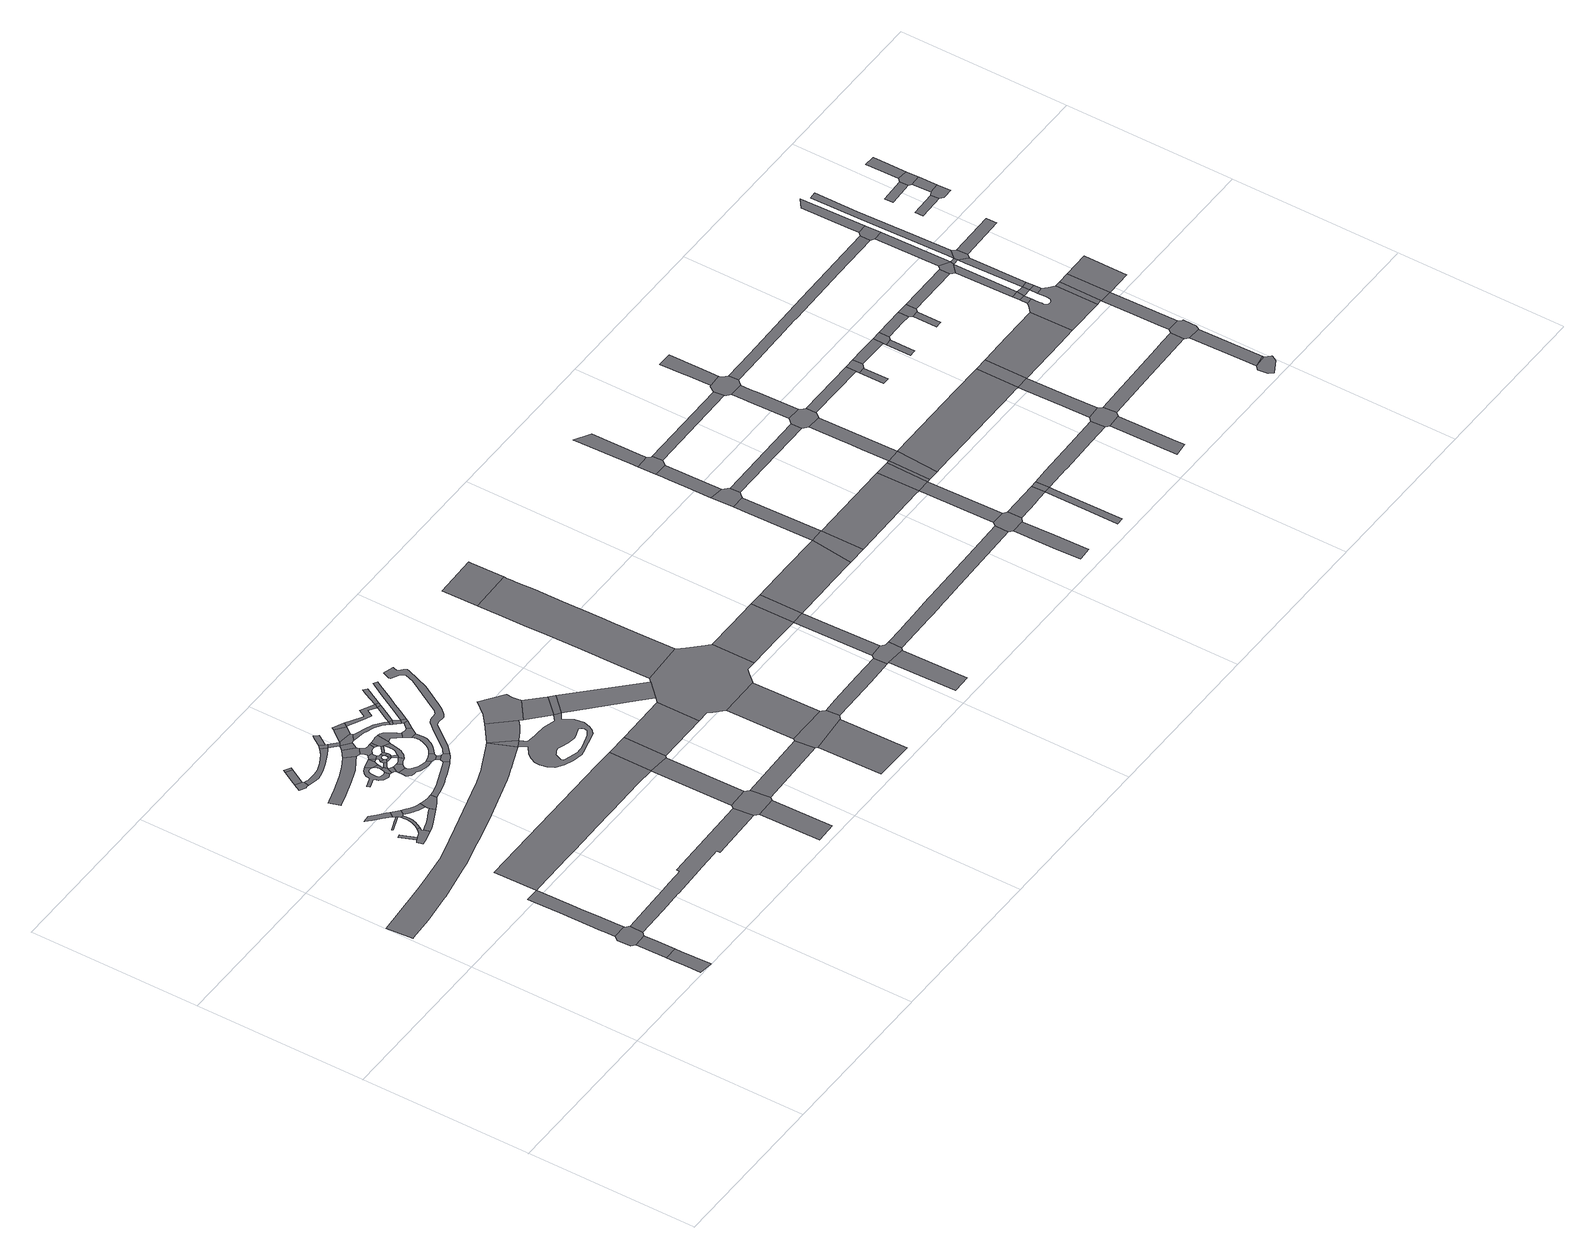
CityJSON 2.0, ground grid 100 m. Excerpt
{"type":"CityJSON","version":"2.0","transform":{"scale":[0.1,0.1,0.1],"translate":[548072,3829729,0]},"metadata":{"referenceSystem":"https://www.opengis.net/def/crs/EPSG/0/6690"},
"CityObjects":{
"road1":{"type":"Road","geometry":[{"type":"MultiSurface","lod":"1","boundaries":[[[0,1,2,3,4,5,6,7,8,9]]]}]},
"road2":{"type":"Road","attributes":{"RoadStructureAttribute.sectionType":"1"},"geometry":[{"type":"MultiSurface","lod":"1","boundaries":[[[10,11,12,13,14,15,16,3,2]]]}]},
"road3":{"type":"Road","geometry":[{"type":"MultiSurface","lod":"1","boundaries":[[[17,18,19,20,21,13,12,22,23,24,25,26,27]]]}]},
"road4":{"type":"Road","attributes":{"RoadStructureAttribute.sectionType":"1"},"geometry":[{"type":"MultiSurface","lod":"1","boundaries":[[[28,29,30,31,32,33,34,35,36,37,38,39,40,41,17,27]]]}]},
"road5":{"type":"Road","attributes":{"RoadStructureAttribute.sectionType":"1"},"geometry":[{"type":"MultiSurface","lod":"1","boundaries":[[[42,43,44,45]]]}]},
"road6":{"type":"Road","geometry":[{"type":"MultiSurface","lod":"1","boundaries":[[[46,47,48,49,50,45,44,51,52,53,54,55,56,57,58,59,60]]]}]},
"road7":{"type":"Road","attributes":{"RoadStructureAttribute.sectionType":"1"},"geometry":[{"type":"MultiSurface","lod":"1","boundaries":[[[61,62,63,64,65,66,67,68,69,70,71,72,73,74,75,76,77,78,79,80,81,82,83,84,85,86,87,88,89,90,91,92,93,94,95]]]}]},
"road8":{"type":"Road","attributes":{"RoadStructureAttribute.sectionType":"1"},"geometry":[{"type":"MultiSurface","lod":"1","boundaries":[[[96,97,98,99,100,101,102,103]]]}]},
"road9":{"type":"Road","attributes":{"RoadStructureAttribute.sectionType":"1"},"geometry":[{"type":"MultiSurface","lod":"1","boundaries":[[[104,105,106,107,108,109,110,111,112,113]]]}]},
"road10":{"type":"Road","attributes":{"RoadStructureAttribute.sectionType":"1"},"geometry":[{"type":"MultiSurface","lod":"1","boundaries":[[[114,115,116,117,118,119,120,121,46,60,122,123,124,125,126,127,128,129]]]}]},
"road11":{"type":"Road","geometry":[{"type":"MultiSurface","lod":"1","boundaries":[[[113,112,96,103,130,114,129,131,132,133]]]}]},
"road12":{"type":"Road","attributes":{"RoadStructureAttribute.sectionType":"1"},"geometry":[{"type":"MultiSurface","lod":"1","boundaries":[[[134,135,136,137,138,57,56,139,140,141,142]]]}]},
"road13":{"type":"Road","attributes":{"RoadStructureAttribute.sectionType":"1"},"geometry":[{"type":"MultiSurface","lod":"1","boundaries":[[[143,144,145,146,147,148,149,150,151,24,23,152,153,154,155,156,157,158,159,160,161,162,163]]]}]},
"road14":{"type":"Road","attributes":{"RoadStructureAttribute.sectionType":"1"},"geometry":[{"type":"MultiSurface","lod":"1","boundaries":[[[164,165,166,167,168,133,132,169,170,171,172,173,174,175]]]}]},
"road15":{"type":"Road","geometry":[{"type":"MultiSurface","lod":"1","boundaries":[[[176,177,178,179,180,181,182]]]}]},
"road16":{"type":"Road","attributes":{"RoadStructureAttribute.sectionType":"1"},"geometry":[{"type":"MultiSurface","lod":"1","boundaries":[[[183,184,176,182,185,186,187]]]}]},
"road17":{"type":"Road","geometry":[{"type":"MultiSurface","lod":"1","boundaries":[[[188,189,175,174,134,142,190,191,192,193]]]}]},
"road18":{"type":"Road","geometry":[{"type":"MultiSurface","lod":"1","boundaries":[[[194,183,187,195]]]}]},
"road19":{"type":"Road","attributes":{"RoadStructureAttribute.sectionType":"1"},"geometry":[{"type":"MultiSurface","lod":"1","boundaries":[[[196,197,198,199,200,201,202,203,204,205,206,207,208,209,210,211,212,213,214,215,216]]]}]},
"road20":{"type":"Road","attributes":{"function":"2","RoadStructureAttribute.sectionType":"1"},"geometry":[{"type":"MultiSurface","lod":"1","boundaries":[[[217,218,219,35,220,221,222,223,224,225,226,227,228,229,230,231]]]}]},
"road21":{"type":"Road","geometry":[{"type":"MultiSurface","lod":"1","boundaries":[[[232,233,234,235,236,237,238,239,240,241,242,243,244,245,246,247,248,249,250,251,252,253,254,255,256,257,258,259,260]]]}]},
"road22":{"type":"Road","attributes":{"RoadStructureAttribute.sectionType":"1"},"geometry":[{"type":"MultiSurface","lod":"1","boundaries":[[[261,262,263,264,265,266,267,268,269,270,181,180,271,272,273,274,275,276,277,278,279,280]]]}]},
"road23":{"type":"Road","geometry":[{"type":"MultiSurface","lod":"1","boundaries":[[[281,282,247,246,283,284,285]]]}]},
"road24":{"type":"Road","geometry":[{"type":"MultiSurface","lod":"1","boundaries":[[[260,286,287,288,281,285,289,290,291]]]}]},
"road25":{"type":"Road","attributes":{"RoadStructureAttribute.sectionType":"1"},"geometry":[{"type":"MultiSurface","lod":"1","boundaries":[[[292,284,283,293,294,295]]]}]},
"road26":{"type":"Road","geometry":[{"type":"MultiSurface","lod":"1","boundaries":[[[296,297,232,260,291,298,299]]]}]},
"road27":{"type":"Road","attributes":{"RoadStructureAttribute.sectionType":"1"},"geometry":[{"type":"MultiSurface","lod":"1","boundaries":[[[300,301,302,303,304,305,306,193,192,307,308,309,310,311,312,313,314]]]}]},
"road28":{"type":"Road","geometry":[{"type":"MultiSurface","lod":"1","boundaries":[[[315,285,284,316,317]]]}]},
"road29":{"type":"Road","geometry":[{"type":"MultiSurface","lod":"1","boundaries":[[[318,295,294,319,320,321,322,323,324]]]}]},
"road30":{"type":"Road","attributes":{"RoadStructureAttribute.sectionType":"1"},"geometry":[{"type":"MultiSurface","lod":"1","boundaries":[[[296,299,325]]]}]},
"road31":{"type":"Road","geometry":[{"type":"MultiSurface","lod":"1","boundaries":[[[326,315,317,327,328,329]]]}]},
"road32":{"type":"Road","attributes":{"RoadStructureAttribute.sectionType":"1"},"geometry":[{"type":"MultiSurface","lod":"1","boundaries":[[[320,330,331,332,333,334,335,336,337,338,339,340,341,342,343,344,345,346,321]]]}]},
"road33":{"type":"Road","geometry":[{"type":"MultiSurface","lod":"1","boundaries":[[[347,296,325,348,349,350]]]}]},
"road34":{"type":"Road","attributes":{"RoadStructureAttribute.sectionType":"1"},"geometry":[{"type":"MultiSurface","lod":"1","boundaries":[[[351,196,216,352,353,354,355]]]}]},
"road35":{"type":"Road","geometry":[{"type":"MultiSurface","lod":"1","boundaries":[[[356,261,280,357,358]]]}]},
"road36":{"type":"Road","geometry":[{"type":"MultiSurface","lod":"1","boundaries":[[[359,360,328,327,361,362,363,364,365]]]}]},
"road37":{"type":"Road","geometry":[{"type":"MultiSurface","lod":"1","boundaries":[[[366,367,348,325,368,369,326,329,370,371,372,373,374,375,376]]]}]},
"road38":{"type":"Road","attributes":{"RoadStructureAttribute.sectionType":"1"},"geometry":[{"type":"MultiSurface","lod":"1","boundaries":[[[377,378,379,324,323,380,381]]]}]},
"road39":{"type":"Road","geometry":[{"type":"MultiSurface","lod":"1","boundaries":[[[382,365,364,383,384]]]}]},
"road40":{"type":"Road","attributes":{"RoadStructureAttribute.sectionType":"1"},"geometry":[{"type":"MultiSurface","lod":"1","boundaries":[[[357,280,385,386]]]}]},
"road41":{"type":"Road","geometry":[{"type":"MultiSurface","lod":"1","boundaries":[[[387,388,382,384,389,390,391,392]]]}]},
"road42":{"type":"Road","geometry":[{"type":"MultiSurface","lod":"1","boundaries":[[[384,383,377,393]]]}]},
"road43":{"type":"Road","geometry":[{"type":"MultiSurface","lod":"1","boundaries":[[[385,394,351,355,395,396]]]}]},
"road44":{"type":"Road","geometry":[{"type":"MultiSurface","lod":"1","boundaries":[[[397,376,375,387,392,398,399]]]}]},
"road45":{"type":"Road","geometry":[{"type":"MultiSurface","lod":"1","boundaries":[[[400,401,353,352,402,403,404,347,350,405,406,407,408,409]]]}]},
"road46":{"type":"Road","attributes":{"RoadStructureAttribute.sectionType":"1"},"geometry":[{"type":"MultiSurface","lod":"1","boundaries":[[[410,411,356,358,412]]]}]},
"road47":{"type":"Road","geometry":[{"type":"MultiSurface","lod":"1","boundaries":[[[413,414,415,397,399,416,417,418]]]}]},
"road48":{"type":"Road","attributes":{"RoadStructureAttribute.sectionType":"1"},"geometry":[{"type":"MultiSurface","lod":"1","boundaries":[[[418,419,420,421,422,423,424,393,377,381,425,426,427,428,429,430,431,432]]]}]},
"road49":{"type":"Road","geometry":[{"type":"MultiSurface","lod":"1","boundaries":[[[433,434,341,340,435,436,437]]]}]},
"road50":{"type":"Road","geometry":[{"type":"MultiSurface","lod":"1","boundaries":[[[386,385,396,438,439,440]]]}]},
"road51":{"type":"Road","attributes":{"RoadStructureAttribute.sectionType":"1"},"geometry":[{"type":"MultiSurface","lod":"1","boundaries":[[[441,409,408,442]]]}]},
"road52":{"type":"Road","attributes":{"RoadStructureAttribute.sectionType":"1"},"geometry":[{"type":"MultiSurface","lod":"1","boundaries":[[[436,435,443,444]]]}]},
"road53":{"type":"Road","geometry":[{"type":"MultiSurface","lod":"1","boundaries":[[[444,443,300,314,445,446,447]]]}]},
"road54":{"type":"Road","geometry":[{"type":"MultiSurface","lod":"1","boundaries":[[[448,449,441,442,450,413,418,432,451,452]]]}]},
"road55":{"type":"Road","attributes":{"RoadStructureAttribute.sectionType":"1"},"geometry":[{"type":"MultiSurface","lod":"1","boundaries":[[[453,454,386,440,455]]]}]},
"road56":{"type":"Road","attributes":{"RoadStructureAttribute.sectionType":"1"},"geometry":[{"type":"MultiSurface","lod":"1","boundaries":[[[456,457,458,459]]]}]},
"road57":{"type":"Road","attributes":{"RoadStructureAttribute.sectionType":"1"},"geometry":[{"type":"MultiSurface","lod":"1","boundaries":[[[460,461,462,463,464,465,466,467,433,437,468,469,470,471,472,473]]]}]},
"road58":{"type":"Road","geometry":[{"type":"MultiSurface","lod":"1","boundaries":[[[474,453,455,475,476]]]}]},
"road59":{"type":"Road","attributes":{"RoadStructureAttribute.sectionType":"1"},"geometry":[{"type":"MultiSurface","lod":"1","boundaries":[[[477,478,479,480,481,452,451,482,483,484,485,486,487]]]}]},
"road60":{"type":"Road","attributes":{"RoadStructureAttribute.sectionType":"1"},"geometry":[{"type":"MultiSurface","lod":"1","boundaries":[[[488,489,490,491,492,439,438,493,494,495,496,497,498,499,500]]]}]},
"road61":{"type":"Road","geometry":[{"type":"MultiSurface","lod":"1","boundaries":[[[501,502,143,163,457,456,503,504]]]}]},
"road62":{"type":"Road","geometry":[{"type":"MultiSurface","lod":"1","boundaries":[[[505,487,486,506,460,473,507,508]]]}]},
"road63":{"type":"Road","geometry":[{"type":"MultiSurface","lod":"1","boundaries":[[[500,499,509,510]]]}]},
"road64":{"type":"Road","attributes":{"RoadStructureAttribute.sectionType":"1"},"geometry":[{"type":"MultiSurface","lod":"1","boundaries":[[[511,512,513,476,475,514,515,516,517,518,519]]]}]},
"road65":{"type":"Road","attributes":{"RoadStructureAttribute.sectionType":"1"},"geometry":[{"type":"MultiSurface","lod":"1","boundaries":[[[520,508,507,521]]]}]},
"road66":{"type":"Road","geometry":[{"type":"MultiSurface","lod":"1","boundaries":[[[95,94,522]]]}]},
"road67":{"type":"Road","attributes":{"RoadStructureAttribute.sectionType":"1"},"geometry":[{"type":"MultiSurface","lod":"1","boundaries":[[[510,509,523,524]]]}]},
"road68":{"type":"Road","geometry":[{"type":"MultiSurface","lod":"1","boundaries":[[[61,95,525]]]}]},
"road69":{"type":"Road","attributes":{"RoadStructureAttribute.sectionType":"1"},"geometry":[{"type":"MultiSurface","lod":"1","boundaries":[[[230,502,501,526]]]}]},
"road70":{"type":"Road","geometry":[{"type":"MultiSurface","lod":"1","boundaries":[[[524,523,527,520,521,528]]]}]},
"road71":{"type":"Road","attributes":{"RoadStructureAttribute.sectionType":"1"},"geometry":[{"type":"MultiSurface","lod":"1","boundaries":[[[518,529,530,500,510,531,532]]]}]},
"road72":{"type":"Road","attributes":{"RoadStructureAttribute.sectionType":"1"},"geometry":[{"type":"MultiSurface","lod":"1","boundaries":[[[533,534,61,525,535,536,537,538,539]]]}]},
"road73":{"type":"Road","geometry":[{"type":"MultiSurface","lod":"1","boundaries":[[[519,518,532,540]]]}]},
"road74":{"type":"Road","geometry":[{"type":"MultiSurface","lod":"1","boundaries":[[[541,542,543,544,545,546,547,548,549,525,95,522,550,551,552,553,554,555,556,557,558,559,560,561,562,563,564,565,566,567,568,569],[570,571,572,573,574,575,576,577,578,579,580,581,582,583,584,585,586,587,588,589,590,591,592,593,594,595,596]]]}]},
"road75":{"type":"Road","geometry":[{"type":"MultiSurface","lod":"1","boundaries":[[[231,230,526,597,598]]]}]},
"road76":{"type":"Road","attributes":{"RoadStructureAttribute.sectionType":"1"},"geometry":[{"type":"MultiSurface","lod":"1","boundaries":[[[599,600,601,602,603,604,605,606,607,608,609,610,611,612,613,614,447,446,615,616,617,618,619,620,621,622,623,624,625,626,627,628,629,630]]]}]},
"road77":{"type":"Road","attributes":{"RoadStructureAttribute.sectionType":"1"},"geometry":[{"type":"MultiSurface","lod":"1","boundaries":[[[631,632,633,634,635,524,528,636,637,638,639,640]]]}]},
"road78":{"type":"Road","attributes":{"RoadStructureAttribute.sectionType":"1"},"geometry":[{"type":"MultiSurface","lod":"1","boundaries":[[[641,642,643,519,540,644,645]]]}]},
"road79":{"type":"Road","attributes":{"RoadStructureAttribute.sectionType":"1"},"geometry":[{"type":"MultiSurface","lod":"1","boundaries":[[[646,504,503,647]]]}]},
"road80":{"type":"Road","geometry":[{"type":"MultiSurface","lod":"1","boundaries":[[[648,649,650,651,652,533,539,653,654,655,656,657,658,659]]]}]},
"road81":{"type":"Road","attributes":{"RoadStructureAttribute.sectionType":"1"},"geometry":[{"type":"MultiSurface","lod":"1","boundaries":[[[654,653,543,660]]]}]},
"road82":{"type":"Road","attributes":{"function":"2","RoadStructureAttribute.sectionType":"1"},"geometry":[{"type":"MultiSurface","lod":"1","boundaries":[[[661,662,598,597,663]]]}]},
"road83":{"type":"Road","geometry":[{"type":"MultiSurface","lod":"1","boundaries":[[[660,543,542,664]]]}]},
"road84":{"type":"Road","attributes":{"RoadStructureAttribute.sectionType":"1"},"geometry":[{"type":"MultiSurface","lod":"1","boundaries":[[[664,542,665,666,667]]]}]},
"road85":{"type":"Road","attributes":{"function":"3","RoadStructureAttribute.sectionType":"1"},"geometry":[{"type":"MultiSurface","lod":"1","boundaries":[[[668,669,670,671]]]}]},
"road86":{"type":"Road","geometry":[{"type":"MultiSurface","lod":"1","boundaries":[[[672,646,647,669,668,673,674,675,676,677]]]}]},
"road87":{"type":"Road","attributes":{"function":"3","RoadStructureAttribute.sectionType":"1"},"geometry":[{"type":"MultiSurface","lod":"1","boundaries":[[[678,679,680,672,677]]]}]},
"road88":{"type":"Road","geometry":[{"type":"MultiSurface","lod":"1","boundaries":[[[681,682,683,684,685,686,667,666,687,661,663,688,689,690,680,679,691,692,693,694,695]]]}]},
"road89":{"type":"Road","attributes":{"RoadStructureAttribute.sectionType":"1"},"geometry":[{"type":"MultiSurface","lod":"1","boundaries":[[[696,697,698,699,675,674,700,701,702,703]]]}]},
"road90":{"type":"Road","attributes":{"function":"3","RoadStructureAttribute.sectionType":"1"},"geometry":[{"type":"MultiSurface","lod":"1","boundaries":[[[704,705,706,707,708,709,710,711,712,713,714,715,716,717,718,719,720,686,685]]]}]},
"road91":{"type":"Road","geometry":[{"type":"MultiSurface","lod":"1","boundaries":[[[721,722,714,713,723]]]}]},
"road92":{"type":"Road","attributes":{"RoadStructureAttribute.sectionType":"1"},"geometry":[{"type":"MultiSurface","lod":"1","boundaries":[[[724,725,726,727,728]]]}]},
"road93":{"type":"Road","attributes":{"function":"2","RoadStructureAttribute.sectionType":"1"},"geometry":[{"type":"MultiSurface","lod":"1","boundaries":[[[729,695,694,730,731,732]]]}]},
"road94":{"type":"Road","geometry":[{"type":"MultiSurface","lod":"1","boundaries":[[[733,734,735,736,696,703,724,728,737,738]]]}]},
"road95":{"type":"Road","attributes":{"RoadStructureAttribute.sectionType":"1"},"geometry":[{"type":"MultiSurface","lod":"1","boundaries":[[[739,740,731,736,735]]]}]},
"road96":{"type":"Road","geometry":[{"type":"MultiSurface","lod":"1","boundaries":[[[732,731,740,741]]]}]},
"road97":{"type":"Road","attributes":{"function":"2","RoadStructureAttribute.sectionType":"1"},"geometry":[{"type":"MultiSurface","lod":"1","boundaries":[[[742,743,744,745,741,740,746,747,748,749,750,751]]]}]},
"road98":{"type":"Road","attributes":{"RoadStructureAttribute.sectionType":"1"},"geometry":[{"type":"MultiSurface","lod":"1","boundaries":[[[752,753,754,755,756,757,758,759,738,737,760,761,762,763,764,765,766,767]]]}]},
"road99":{"type":"Road","geometry":[{"type":"MultiSurface","lod":"1","boundaries":[[[768,751,750,769,770,771,772]]]}]},
"road100":{"type":"Road","attributes":{"RoadStructureAttribute.sectionType":"1"},"geometry":[{"type":"MultiSurface","lod":"1","boundaries":[[[773,774,775,751,768]]]}]},
"road101":{"type":"Road","geometry":[{"type":"MultiSurface","lod":"1","boundaries":[[[776,774,773,777,778,779,780,781]]]}]},
"road102":{"type":"Road","attributes":{"RoadStructureAttribute.sectionType":"1"},"geometry":[{"type":"MultiSurface","lod":"1","boundaries":[[[782,783,784,785,786,776,781]]]}]},
"road103":{"type":"Road","attributes":{"function":"2","RoadStructureAttribute.sectionType":"1"},"geometry":[{"type":"MultiSurface","lod":"1","boundaries":[[[787,788,768,772,789,790,791]]]}]},
"road104":{"type":"Road","geometry":[{"type":"MultiSurface","lod":"1","boundaries":[[[792,793,794,783,782,795,796,797]]]}]},
"road105":{"type":"Road","attributes":{"RoadStructureAttribute.sectionType":"1"},"geometry":[{"type":"MultiSurface","lod":"1","boundaries":[[[798,799,800,801,802,803,804,805,806]]]}]},
"road106":{"type":"Road","attributes":{"RoadStructureAttribute.sectionType":"1"},"geometry":[{"type":"MultiSurface","lod":"1","boundaries":[[[807,808,794,793,809,810]]]}]},
"road107":{"type":"Road","geometry":[{"type":"MultiSurface","lod":"1","boundaries":[[[811,752,767,801,800,812,813,814]]]}]},
"road108":{"type":"Road","attributes":{"RoadStructureAttribute.sectionType":"1"},"geometry":[{"type":"MultiSurface","lod":"1","boundaries":[[[815,816,790,817,818,811,814]]]}]},
"road109":{"type":"Road","attributes":{"RoadStructureAttribute.sectionType":"1"},"geometry":[{"type":"MultiSurface","lod":"1","boundaries":[[[779,778,819,820]]]}]},
"road110":{"type":"Road","geometry":[{"type":"MultiSurface","lod":"1","boundaries":[[[791,790,816,821]]]}]},
"road111":{"type":"Road","attributes":{"RoadStructureAttribute.sectionType":"1"},"geometry":[{"type":"MultiSurface","lod":"1","boundaries":[[[822,813,812,823,824,825,826]]]}]},
"road112":{"type":"Road","attributes":{"function":"2","RoadStructureAttribute.sectionType":"1"},"geometry":[{"type":"MultiSurface","lod":"1","boundaries":[[[827,821,816,828,829]]]}]},
"road113":{"type":"Road","attributes":{"RoadStructureAttribute.sectionType":"1"},"geometry":[{"type":"MultiSurface","lod":"1","boundaries":[[[797,796,830,831]]]}]},
"road114":{"type":"Road","attributes":{"RoadStructureAttribute.sectionType":"1"},"geometry":[{"type":"MultiSurface","lod":"1","boundaries":[[[832,833,834,826,835,836,837,838]]]}]},
"road115":{"type":"Road","geometry":[{"type":"MultiSurface","lod":"1","boundaries":[[[839,829,828,840]]]}]},
"road116":{"type":"Road","geometry":[{"type":"MultiSurface","lod":"1","boundaries":[[[841,822,826,834]]]}]},
"road117":{"type":"Road","attributes":{"RoadStructureAttribute.sectionType":"1"},"geometry":[{"type":"MultiSurface","lod":"1","boundaries":[[[842,843,844,845,829,839,846]]]}]},
"road118":{"type":"Road","geometry":[{"type":"MultiSurface","lod":"1","boundaries":[[[847,848,849,820,819,850,842,846,851,852,853,854,855]]]}]},
"road119":{"type":"Road","attributes":{"RoadStructureAttribute.sectionType":"1"},"geometry":[{"type":"MultiSurface","lod":"1","boundaries":[[[856,857,858,847,855,859,860,861]]]}]},
"road120":{"type":"Road","geometry":[{"type":"MultiSurface","lod":"1","boundaries":[[[862,863,864,865,866,867,831,830,868,856,861,869,870,871]]]}]},
"road121":{"type":"Road","attributes":{"RoadStructureAttribute.sectionType":"1"},"geometry":[{"type":"MultiSurface","lod":"1","boundaries":[[[872,873,874,841,834,875,876,877,878,879,880,881]]]}]},
"road122":{"type":"Road","attributes":{"RoadStructureAttribute.sectionType":"1"},"geometry":[{"type":"MultiSurface","lod":"1","boundaries":[[[882,883,884,885,865,864,886,887,888]]]}]},
"road123":{"type":"Road","attributes":{"function":"2","RoadStructureAttribute.sectionType":"1"},"geometry":[{"type":"MultiSurface","lod":"1","boundaries":[[[889,890,891,892,893,894,839,840,895,896,897,898,899,900]]]}]},
"road124":{"type":"Road","attributes":{"RoadStructureAttribute.sectionType":"1"},"geometry":[{"type":"MultiSurface","lod":"1","boundaries":[[[853,852,901,902,903]]]}]},
"road125":{"type":"Road","attributes":{"RoadStructureAttribute.sectionType":"1"},"geometry":[{"type":"MultiSurface","lod":"1","boundaries":[[[904,905,906,907,908]]]}]},
"road126":{"type":"Road","geometry":[{"type":"MultiSurface","lod":"1","boundaries":[[[909,910,911,912,913]]]}]},
"road127":{"type":"Road","geometry":[{"type":"MultiSurface","lod":"1","boundaries":[[[914,915,872,881,906,905,916,917,918]]]}]},
"road128":{"type":"Road","geometry":[{"type":"MultiSurface","lod":"1","boundaries":[[[903,902,909,913,919,920]]]}]},
"road129":{"type":"Road","attributes":{"RoadStructureAttribute.sectionType":"1"},"geometry":[{"type":"MultiSurface","lod":"1","boundaries":[[[921,922,899,923,924,915,914]]]}]},
"road130":{"type":"Road","attributes":{"RoadStructureAttribute.sectionType":"1"},"geometry":[{"type":"MultiSurface","lod":"1","boundaries":[[[925,926,920,919,927,928,929]]]}]},
"road131":{"type":"Road","geometry":[{"type":"MultiSurface","lod":"1","boundaries":[[[900,899,922,930]]]}]},
"road132":{"type":"Road","geometry":[{"type":"MultiSurface","lod":"1","boundaries":[[[931,932,933,934,935]]]}]},
"road133":{"type":"Road","geometry":[{"type":"MultiSurface","lod":"1","boundaries":[[[929,928,927,935,934,936,937,938]]]}]},
"road134":{"type":"Road","attributes":{"RoadStructureAttribute.sectionType":"1"},"geometry":[{"type":"MultiSurface","lod":"1","boundaries":[[[939,940,941,871,870,942,943,944,945,946,947,948]]]}]},
"road135":{"type":"Road","attributes":{"RoadStructureAttribute.sectionType":"1"},"geometry":[{"type":"MultiSurface","lod":"1","boundaries":[[[938,937,936,949,950,951,952]]]}]},
"road136":{"type":"Road","attributes":{"RoadStructureAttribute.sectionType":"1"},"geometry":[{"type":"MultiSurface","lod":"1","boundaries":[[[953,954,955,956,957,918,917,958,959,960]]]}]},
"road137":{"type":"Road","attributes":{"function":"2","RoadStructureAttribute.sectionType":"1"},"geometry":[{"type":"MultiSurface","lod":"1","boundaries":[[[961,962,963,930,922,964,965,966,967]]]}]},
"road138":{"type":"Road","geometry":[{"type":"MultiSurface","lod":"1","boundaries":[[[968,969,970,971,972]]]}]},
"road139":{"type":"Road","geometry":[{"type":"MultiSurface","lod":"1","boundaries":[[[952,951,950,968,972,973,974,975]]]}]},
"road140":{"type":"Road","geometry":[{"type":"MultiSurface","lod":"1","boundaries":[[[976,977,978,979,980,981,982,983,984,985,986,987,988]]]}]},
"road141":{"type":"Road","attributes":{"RoadStructureAttribute.sectionType":"1"},"geometry":[{"type":"MultiSurface","lod":"1","boundaries":[[[989,980,979]]]}]},
"road142":{"type":"Road","attributes":{"RoadStructureAttribute.sectionType":"1"},"geometry":[{"type":"MultiSurface","lod":"1","boundaries":[[[975,974,973,990,991,992]]]}]},
"road143":{"type":"Road","attributes":{"RoadStructureAttribute.sectionType":"1"},"geometry":[{"type":"MultiSurface","lod":"1","boundaries":[[[993,994,980,989,995]]]}]},
"road144":{"type":"Road","geometry":[{"type":"MultiSurface","lod":"1","boundaries":[[[996,997,998,999,1000,1001,1002,1003,1004,1005,1006,1007,1008,1009,1010,1011,1012,1013,967,966,1014,1015,1016,1017,1018]]]}]},
"road145":{"type":"Road","attributes":{"RoadStructureAttribute.sectionType":"1"},"geometry":[{"type":"MultiSurface","lod":"1","boundaries":[[[1019,1020,1012,1011]]]}]},
"road146":{"type":"Road","geometry":[{"type":"MultiSurface","lod":"1","boundaries":[[[1021,1022,953,960,1023,993,995,1024,1025,1026,1027,1028]]]}]},
"road147":{"type":"Road","geometry":[{"type":"MultiSurface","lod":"1","boundaries":[[[1029,1030,1020,1019,1031]]]}]},
"road148":{"type":"Road","attributes":{"RoadStructureAttribute.sectionType":"1"},"geometry":[{"type":"MultiSurface","lod":"1","boundaries":[[[1031,1019,1032,1033]]]}]},
"road149":{"type":"Road","attributes":{"RoadStructureAttribute.sectionType":"1"},"geometry":[{"type":"MultiSurface","lod":"1","boundaries":[[[1034,1035,1029,1031]]]}]},
"road150":{"type":"Road","attributes":{"RoadStructureAttribute.sectionType":"1"},"geometry":[{"type":"MultiSurface","lod":"1","boundaries":[[[1036,1037,1038,1021,1028,1039]]]}]},
"road151":{"type":"Road","attributes":{"RoadStructureAttribute.sectionType":"1"},"geometry":[{"type":"MultiSurface","lod":"1","boundaries":[[[1040,1032,1041,1018,1017]]]}]},
"road152":{"type":"Road","geometry":[{"type":"MultiSurface","lod":"1","boundaries":[[[1042,1033,1032,1040]]]}]},
"road153":{"type":"Road","geometry":[{"type":"MultiSurface","lod":"1","boundaries":[[[1043,1044,1045,992,991,1046,1047,1035,1034,1048]]]}]},
"road154":{"type":"Road","attributes":{"function":"2","RoadStructureAttribute.sectionType":"1"},"geometry":[{"type":"MultiSurface","lod":"1","boundaries":[[[1015,1014,1049,1050]]]}]},
"road155":{"type":"Road","attributes":{"RoadStructureAttribute.sectionType":"1"},"geometry":[{"type":"MultiSurface","lod":"1","boundaries":[[[1051,1052,1053,1033,1042,1054]]]}]},
"road156":{"type":"Road","attributes":{"RoadStructureAttribute.sectionType":"1"},"geometry":[{"type":"MultiSurface","lod":"1","boundaries":[[[1048,1034,1051,1055]]]}]},
"road157":{"type":"Road","geometry":[{"type":"MultiSurface","lod":"1","boundaries":[[[1050,1049,1036,1039,1056]]]}]},
"road158":{"type":"Road","attributes":{"RoadStructureAttribute.sectionType":"1"},"geometry":[{"type":"MultiSurface","lod":"1","boundaries":[[[1057,1058,1043,1048]]]}]},
"road159":{"type":"Road","geometry":[{"type":"MultiSurface","lod":"1","boundaries":[[[1059,1055,1051,1054,1060,1061,1062]]]}]},
"road160":{"type":"Road","geometry":[{"type":"MultiSurface","lod":"1","boundaries":[[[1063,1064,1065,939,948,1066,1058,1057]]]}]},
"road161":{"type":"Road","attributes":{"function":"2","RoadStructureAttribute.sectionType":"1"},"geometry":[{"type":"MultiSurface","lod":"1","boundaries":[[[1056,1039,1067,1068,1069]]]}]},
"road162":{"type":"Road","attributes":{"RoadStructureAttribute.sectionType":"1"},"geometry":[{"type":"MultiSurface","lod":"1","boundaries":[[[1070,1071,1072,1073,1064,1063]]]}]},
"road163":{"type":"Road","attributes":{"RoadStructureAttribute.sectionType":"1"},"geometry":[{"type":"MultiSurface","lod":"1","boundaries":[[[1074,1075,1076,1077,1078,1079,1080,1081,1055,1059]]]}]},
"road164":{"type":"Road","attributes":{"RoadStructureAttribute.sectionType":"1"},"geometry":[{"type":"MultiSurface","lod":"1","boundaries":[[[1082,1062,1061,1083,1084]]]}]},
"road165":{"type":"Road","geometry":[{"type":"MultiSurface","lod":"1","boundaries":[[[1085,1086,1087,1088]]]}]},
"road166":{"type":"Road","geometry":[{"type":"MultiSurface","lod":"1","boundaries":[[[1089,1090,1091,1092]]]}]},
"road167":{"type":"Road","geometry":[{"type":"MultiSurface","lod":"1","boundaries":[[[1093,1094,1085,1088,1095,1096,1097]]]}]},
"road168":{"type":"Road","attributes":{"RoadStructureAttribute.sectionType":"1"},"geometry":[{"type":"MultiSurface","lod":"1","boundaries":[[[1098,1099,1094,1093]]]}]},
"road169":{"type":"Road","geometry":[{"type":"MultiSurface","lod":"1","boundaries":[[[1100,1089,1092,1099,1098,1101]]]}]},
"road170":{"type":"Road","attributes":{"RoadStructureAttribute.sectionType":"1"},"geometry":[{"type":"MultiSurface","lod":"1","boundaries":[[[1102,1103,1104,1100,1101,1105,1106]]]}]}
},
"vertices":[
[685,9,0],[680,182,0],[679,216,0],[599,214,0],[599,213,0],[600,168,0],[601,142,0],[602,86,0],[604,12,0],[685,2,0],
[677,299,0],[677,320,0],[674,399,0],[595,396,0],[597,319,0],[597,297,0],[599,242,0],
[590,520,0],[589,518,0],[572,496,0],[574,416,0],[594,397,0],[674,401,0],[691,420,0],[694,498,0],[689,503,0],[672,518,0],[672,520,0],
[672,542,0],[668,690,0],[667,737,0],[666,765,0],[666,779,0],[665,828,0],[660,1002,0],[659,1039,0],[577,1038,0],[578,998,0],[583,848,0],[588,600,0],[589,597,0],[590,541,0],
[621,1844,0],[606,1839,0],[641,1752,0],[656,1757,0],
[710,1794,0],[698,1780,0],[696,1778,0],[686,1769,0],[669,1760,0],[634,1747,0],[626,1740,0],[632,1706,0],[671,1713,0],[707,1723,0],[731,1729,0],[722,1763,0],[716,1764,0],[716,1772,0],[723,1784,0],
[1436,1851,0],[1398,1832,0],[1289,1780,0],[1257,1764,0],[1255,1764,0],[1162,1731,0],[1083,1709,0],[815,1635,0],[727,1611,0],[596,1575,0],[550,1569,0],[402,1551,0],[363,1547,0],[350,1546,0],[287,1541,0],[7,1518,0],[20,1364,0],[21,1364,0],[173,1373,0],[352,1395,0],[358,1395,0],[365,1396,0],[367,1397,0],[589,1437,0],[638,1445,0],[753,1474,0],[835,1493,0],[959,1524,0],[1263,1612,0],[1291,1622,0],[1342,1642,0],[1347,1644,0],[1395,1662,0],[1495,1700,0],[1497,1702,0],
[727,1932,0],[690,1918,0],[656,1905,0],[634,1897,0],[637,1889,0],[659,1898,0],[697,1912,0],[730,1925,0],
[722,1988,0],[687,2020,0],[652,2052,0],[609,2047,0],[609,2045,0],[639,2018,0],[658,2000,0],[677,1983,0],[715,1948,0],[737,1974,0],
[736,1907,0],[738,1885,0],[738,1876,0],[739,1868,0],[738,1853,0],[734,1838,0],[733,1837,0],[723,1815,0],[737,1808,0],[749,1831,0],[750,1836,0],[754,1850,0],[754,1861,0],[755,1868,0],[754,1887,0],[752,1906,0],
[731,1921,0],[755,1911,0],[759,1911,0],[781,1938,0],
[870,1825,0],[839,1810,0],[794,1789,0],[769,1778,0],[743,1768,0],[754,1735,0],[782,1746,0],[799,1754,0],[882,1793,0],
[1710,543,0],[1172,531,0],[1173,512,0],[1137,511,0],[1121,510,0],[1076,509,0],[965,505,0],[961,505,0],[868,503,0],[872,424,0],[878,424,0],[880,424,0],[881,424,0],[1032,428,0],[1034,428,0],[1189,432,0],[1262,434,0],[1366,437,0],[1402,438,0],[1403,418,0],[1725,428,0],
[861,1886,0],[843,1893,0],[837,1897,0],[823,1906,0],[802,1921,0],[782,1893,0],[804,1877,0],[817,1870,0],[828,1863,0],[850,1854,0],[868,1849,0],[876,1883,0],
[644,2488,0],[621,2448,0],[657,2427,0],[667,2432,0],[681,2429,0],[687,2460,0],[681,2467,0],
[696,2579,0],[653,2504,0],[684,2472,0],[705,2515,0],[731,2557,0],
[927,1873,0],[888,1880,0],[884,1794,0],[927,1817,0],[959,1840,0],[957,1874,0],
[704,2594,0],[740,2572,0],
[944,2396,0],[912,2377,0],[886,2363,0],[858,2351,0],[832,2340,0],[817,2334,0],[816,2333,0],[750,2311,0],[723,2302,0],[641,2278,0],[626,2274,0],[644,2209,0],[650,2212,0],[720,2232,0],[819,2262,0],[869,2281,0],[903,2293,0],[905,2294,0],[951,2321,0],[955,2324,0],[992,2345,0],
[1600,1293,0],[750,1291,0],[654,1291,0],[678,1039,0],[948,1041,0],[1007,1041,0],[1009,1041,0],[1157,1042,0],[1171,1042,0],[1183,1042,0],[1196,1042,0],[1360,1042,0],[1599,1044,0],[1718,1043,0],[1718,1293,0],
[947,2265,0],[922,2255,0],[910,2245,0],[907,2241,0],[895,2221,0],[891,2198,0],[835,2180,0],[841,2163,0],[894,2180,0],[902,2163,0],[906,2153,0],[923,2134,0],[939,2127,0],[950,2122,0],[976,2134,0],[970,2160,0],[955,2156,0],[944,2157,0],[940,2158,0],[929,2164,0],[924,2177,0],[923,2180,0],[922,2198,0],[925,2218,0],[926,2221,0],[931,2230,0],[941,2236,0],[958,2236,0],[966,2231,0],
[936,2531,0],[920,2517,0],[903,2501,0],[848,2472,0],[802,2455,0],[800,2454,0],[765,2450,0],[749,2448,0],[711,2451,0],[701,2454,0],[710,2420,0],[737,2417,0],[751,2415,0],[770,2418,0],[790,2422,0],[805,2425,0],[858,2445,0],[924,2476,0],[953,2493,0],[964,2500,0],
[981,2188,0],[979,2171,0],[988,2129,0],[1003,2166,0],[998,2184,0],
[980,2211,0],[980,2207,0],[982,2197,0],[996,2197,0],[997,2213,0],[998,2217,0],
[1015,2154,0],[1000,2124,0],[1007,2116,0],[1029,2147,0],
[1006,2281,0],[958,2269,0],[1002,2228,0],[1008,2245,0],
[1198,1955,0],[1190,1952,0],[1122,1923,0],[1065,1901,0],[1029,1889,0],[1001,1881,0],[981,1876,0],[986,1843,0],[1010,1848,0],[1040,1856,0],[1078,1869,0],[1098,1877,0],[1135,1891,0],[1205,1922,0],[1215,1927,0],
[1027,2203,0],[1018,2178,0],[1036,2191,0],
[1035,2146,0],[1008,2115,0],[1011,2102,0],[1055,2091,0],[1058,2103,0],[1069,2117,0],[1055,2144,0],
[1027,2251,0],
[1027,2220,0],[1042,2196,0],[1056,2207,0],[1049,2215,0],
[1008,2073,0],[1008,2059,0],[1011,2053,0],[1015,2044,0],[1027,2034,0],[1042,2029,0],[1061,2030,0],[1078,2017,0],[1106,2008,0],[1136,2002,0],[1168,2006,0],[1153,2030,0],[1133,2032,0],[1103,2041,0],[1065,2067,0],[1058,2076,0],[1056,2080,0],
[1024,2294,0],[1050,2262,0],[1050,2286,0],[1053,2289,0],
[989,2433,0],[1013,2339,0],[1048,2365,0],[1046,2377,0],[1045,2382,0],
[956,2550,0],[986,2514,0],[978,2524,0],
[1062,2204,0],[1061,2204,0],[1053,2192,0],[1058,2192,0],[1064,2191,0],[1078,2194,0],[1073,2203,0],
[1062,2250,0],[1056,2256,0],[1037,2239,0],[1038,2237,0],[1049,2220,0],[1048,2225,0],[1052,2234,0],[1058,2237,0],[1069,2237,0],[1073,2236,0],[1073,2250,0],
[1102,2163,0],[1092,2157,0],[1073,2146,0],[1088,2127,0],[1113,2136,0],
[1078,2214,0],[1079,2192,0],[1091,2202,0],
[1012,2458,0],[1032,2471,0],
[1078,2226,0],[1078,2222,0],[1092,2204,0],[1096,2212,0],[1096,2224,0],[1097,2226,0],
[1116,2179,0],
[1009,2454,0],[1063,2415,0],[1065,2418,0],
[1083,2250,0],[1094,2235,0],[1094,2243,0],
[1082,2336,0],[1066,2339,0],[1026,2327,0],[1030,2306,0],[1026,2297,0],[1068,2302,0],[1082,2307,0],[1092,2307,0],[1096,2307,0],[1103,2337,0],
[998,2610,0],[988,2596,0],[1019,2588,0],
[1120,2280,0],[1117,2278,0],[1095,2260,0],[1102,2250,0],[1117,2262,0],[1132,2275,0],
[1136,2259,0],[1138,2252,0],[1139,2237,0],[1138,2232,0],[1138,2222,0],[1132,2203,0],[1127,2148,0],[1132,2152,0],[1147,2175,0],[1148,2178,0],[1159,2207,0],[1162,2238,0],[1162,2239,0],[1164,2255,0],
[1207,2050,0],[1187,2038,0],[1192,2000,0],[1216,2011,0],[1222,2025,0],
[1080,2423,0],[1118,2451,0],[1115,2464,0],
[1117,2338,0],[1117,2297,0],
[1204,1978,0],[1232,1991,0],
[1247,1946,0],[1268,1964,0],[1247,1988,0],
[1162,2343,0],[1142,2339,0],[1121,2289,0],[1172,2268,0],[1182,2340,0],
[1094,2548,0],[1088,2541,0],[1147,2506,0],
[1868,411,0],[1748,408,0],[1755,49,0],[1877,54,0],
[1265,2187,0],[1270,2163,0],[1270,2142,0],[1265,2121,0],[1256,2099,0],[1245,2080,0],[1228,2064,0],[1220,2058,0],[1243,2044,0],[1265,2064,0],[1283,2087,0],[1297,2121,0],[1300,2146,0],[1294,2186,0],
[1102,2564,0],[1149,2509,0],[1166,2534,0],
[1254,2254,0],[1252,2260,0],[1248,2270,0],[1213,2328,0],[1194,2338,0],[1184,2274,0],[1201,2274,0],[1210,2265,0],[1219,2252,0],[1236,2229,0],[1263,2249,0],
[1278,2366,0],[1233,2401,0],[1221,2406,0],[1198,2417,0],[1127,2441,0],[1110,2418,0],[1159,2410,0],[1172,2405,0],[1211,2390,0],[1217,2387,0],[1255,2365,0],[1282,2335,0],[1296,2348,0],
[1848,565,0],[1728,562,0],[1885,430,0],[1871,545,0],
[1288,2242,0],[1264,2190,0],[1323,2228,0],[1304,2248,0],
[1293,2322,0],[1314,2339,0],
[1287,2519,0],[1262,2474,0],[1257,2477,0],[1189,2490,0],[1250,2461,0],[1285,2444,0],[1307,2484,0],[1352,2455,0],[1367,2477,0],
[1331,2279,0],[1354,2272,0],
[1497,1701,0],
[1322,2290,0],[1341,2307,0],
[1540,1724,0],
[1839,1031,0],
[1330,2280,0],[1363,2289,0],
[1349,2448,0],[1319,2391,0],[1336,2380,0],[1375,2450,0],
[1548,1936,0],[1528,1919,0],[1594,1754,0],[1599,1757,0],[1615,1769,0],[1632,1780,0],[1664,1806,0],
[1385,2468,0],
[1793,1634,0],[1828,1657,0],[1795,1682,0],[1760,1652,0],[1690,1671,0],[1635,1675,0],[1631,1676,0],[1613,1677,0],[1558,1682,0],[1528,1662,0],[1525,1659,0],[1488,1631,0],[1470,1608,0],[1463,1599,0],[1449,1568,0],[1448,1557,0],[1446,1536,0],[1454,1496,0],[1472,1461,0],[1515,1434,0],[1568,1410,0],[1630,1400,0],[1643,1403,0],[1790,1439,0],[1793,1443,0],[1812,1462,0],[1824,1485,0],[1832,1522,0],[1824,1575,0],[1789,1507,0],[1792,1494,0],[1789,1479,0],[1760,1459,0],[1741,1453,0],[1707,1441,0],[1665,1431,0],[1653,1431,0],[1627,1430,0],[1582,1442,0],[1545,1457,0],[1540,1469,0],[1547,1489,0],[1559,1510,0],[1561,1510,0],[1582,1522,0],[1588,1523,0],[1599,1525,0],[1617,1520,0],[1631,1515,0],[1656,1505,0],[1660,1504,0],[1662,1503,0],[1692,1498,0],[1712,1496,0],[1739,1504,0],[1777,1517,0],
[1852,1043,0],[1852,1293,0],
[1586,2570,0],[1569,2529,0],[1572,2519,0],[1612,2497,0],[1625,2483,0],[1632,2465,0],[1618,2415,0],[1531,2269,0],[1490,2199,0],[1484,2194,0],[1475,2186,0],[1428,2181,0],[1408,2173,0],[1376,2135,0],[1277,2012,0],[1270,2006,0],[1288,1982,0],[1314,2005,0],[1413,2133,0],[1436,2138,0],[1476,2136,0],[1490,2144,0],[1495,2149,0],[1523,2177,0],[1542,2208,0],[1618,2337,0],[1672,2475,0],[1672,2485,0],[1662,2500,0],[1644,2518,0],[1639,2525,0],[1646,2553,0],
[1491,2571,0],[1483,2557,0],[1446,2492,0],[1410,2428,0],[1371,2360,0],[1395,2346,0],[1422,2395,0],[1448,2441,0],[1490,2516,0],[1514,2559,0],
[1421,2588,0],[1407,2560,0],[1370,2482,0],[1404,2502,0],[1443,2572,0],
[2301,559,0],[2315,444,0],
[1666,2058,0],[1636,2021,0],[1605,1982,0],[1584,1966,0],[1582,1964,0],[1680,1790,0],[1796,1877,0],[1795,1883,0],[1791,1902,0],[1788,1927,0],[1792,1962,0],[1792,1967,0],
[1893,1780,0],
[2161,1297,0],[1930,1293,0],[2162,1044,0],
[1922,1752,0],
[2120,1381,0],[2184,1319,0],[2270,1406,0],
[2560,453,0],[2325,433,0],[2334,59,0],[2569,54,0],
[2310,570,0],[2562,454,0],[2583,471,0],[2577,550,0],[2563,564,0],[2557,571,0],
[2552,789,0],[2547,972,0],[2302,969,0],
[2659,1313,0],[2650,1323,0],[2566,1410,0],[2562,1414,0],[2541,1436,0],[2289,1426,0],[2174,1309,0],[2230,1044,0],[2253,1021,0],[2302,971,0],[2549,974,0],[2593,1023,0],[2615,1047,0],[2673,1047,0],[2673,1299,0],
[3032,562,0],[2873,558,0],[2667,553,0],[2579,550,0],[2589,471,0],[2669,473,0],[2875,477,0],[3034,481,0],
[2534,1666,0],[2532,1820,0],[2531,1852,0],[2529,1950,0],[2525,2107,0],[2521,2272,0],[2518,2371,0],[2515,2420,0],[2515,2436,0],[2516,2452,0],[2263,2446,0],[2265,2369,0],[2267,2320,0],[2270,2173,0],[2274,2034,0],[2278,1851,0],[2284,1616,0],
[2510,2664,0],[2257,2657,0],[2510,2652,0],
[3050,481,0],[3053,298,0],[3060,83,0],[3172,87,0],[3162,473,0],
[2847,1299,0],[2881,1047,0],[3035,1047,0],[3034,1300,0],
[3150,565,0],[3148,566,0],[3128,583,0],[3047,581,0],[3176,486,0],[3175,565,0],
[3119,899,0],[3115,1048,0],
[3114,1300,0],
[3578,1300,0],[3360,1301,0],[3289,1300,0],[3170,1300,0],[3135,1048,0],[3277,1048,0],[3399,1049,0],[3546,1049,0],[3566,1049,0],[3597,1300,0],
[4191,589,0],[3938,583,0],[3640,576,0],[3573,574,0],[3560,574,0],[3410,570,0],[3307,567,0],[3288,567,0],[3429,490,0],[3462,491,0],[3553,493,0],[3562,494,0],[3593,494,0],[3641,495,0],[3680,496,0],[4191,508,0],
[3678,1301,0],[3614,1049,0],[3636,1050,0],[3643,1050,0],[3680,1050,0],
[3666,1771,0],[3585,1768,0],[3587,1700,0],
[3581,1902,0],[3684,1790,0],[3695,1800,0],[3692,1861,0],[3684,1869,0],[3663,1891,0],
[3655,2229,0],[3573,2227,0],[3575,2184,0],[3576,2152,0],[3578,2061,0],
[4182,1302,0],[3679,1300,0],[4174,1053,0],[4199,1053,0],[4193,1302,0],
[3670,2319,0],[3651,2338,0],[3571,2336,0],[3674,2253,0],[3678,2258,0],[3674,2319,0],
[4298,302,0],[4298,303,0],[4293,491,0],[4212,490,0],[4216,316,0],[4218,233,0],[4222,101,0],[4222,93,0],[4304,98,0],
[3559,2720,0],[3570,2382,0],[3650,2383,0],[3645,2665,0],
[4209,610,0],[4313,509,0],[4313,591,0],[4291,608,0],
[4287,756,0],[4279,1054,0],[4199,1028,0],[4205,784,0],
[4262,1802,0],[4260,1863,0],
[4284,1302,0],
[4539,596,0],[4447,512,0],[4449,512,0],[4536,514,0],[4541,514,0],
[4297,1302,0],[4299,1054,0],[4303,1302,0],
[4251,2264,0],[4244,2322,0],
[4583,295,0],[4581,497,0],[4581,516,0],[4541,495,0],[4543,295,0],[4545,80,0],[4585,81,0],
[4385,1304,0],[4368,1054,0],
[4579,597,0],
[4291,1775,0],[4296,1594,0],[4297,1545,0],[4299,1463,0],[4372,1773,0],
[4289,1895,0],[4270,1874,0],[4268,1872,0],[4271,1793,0],[4391,1794,0],[4400,1804,0],[4399,1865,0],[4390,1874,0],[4371,1893,0],
[4280,2235,0],[4282,2165,0],[4283,2138,0],[4363,2140,0],[4362,2166,0],[4360,2234,0],
[4376,2335,0],[4356,2356,0],[4355,2363,0],[4277,2359,0],[4269,2358,0],[4252,2333,0],[4261,2253,0],[4379,2255,0],[4389,2266,0],[4386,2325,0],
[5107,611,0],[4908,606,0],[4672,600,0],[4584,516,0],[4743,520,0],[4745,520,0],[4840,522,0],[4841,522,0],[4978,526,0],[5112,529,0],
[4268,2662,0],[4273,2519,0],[4273,2486,0],[4276,2389,0],[4355,2390,0],[4353,2487,0],[4351,2661,0],
[5085,1307,0],[5068,1307,0],[4959,1306,0],[4956,1306,0],[4919,1307,0],[4391,1304,0],[4391,1054,0],[5063,1057,0],[5086,1057,0],[5117,1057,0],[5117,1056,0],[5116,1307,0],
[4401,1805,0],[4768,1805,0],[4768,1866,0],
[5220,195,0],[5212,516,0],[5131,511,0],[5141,113,0],[5221,121,0],
[4768,1785,0],[4769,1639,0],[4790,1639,0],[4809,1639,0],[4808,1785,0],
[5208,635,0],[5127,632,0],[5231,536,0],[5232,537,0],[5226,616,0],
[4831,1806,0],[4830,1866,0],
[5203,795,0],[5196,1057,0],[5118,1014,0],[5123,793,0],
[4940,1866,0],[4909,1867,0],[5016,1806,0],[5016,1863,0],[5016,1866,0],
[5195,1308,0],
[5018,1641,0],[5038,1641,0],[5058,1641,0],[5057,1788,0],[5017,1784,0],
[5074,1806,0],[5074,1860,0],[5074,1866,0],
[5619,2340,0],[5072,2333,0],[4577,2327,0],[4571,2267,0],[4740,2269,0],[4763,2270,0],[4913,2273,0],[4932,2272,0],[5331,2277,0],[5619,2280,0],
[5199,1806,0],[5251,1806,0],[5251,1851,0],[5251,1867,0],
[5876,634,0],[5797,632,0],[5735,630,0],[5507,623,0],[5358,619,0],[5511,545,0],[5876,554,0],[5877,554,0],
[5412,1309,0],[5312,1309,0],[5272,1308,0],[5500,1058,0],[5501,1058,0],[5620,1059,0],[5616,1311,0],
[5265,1788,0],[5266,1647,0],[5287,1647,0],[5306,1647,0],[5305,1788,0],
[5322,1806,0],[5322,1848,0],[5322,1867,0],
[6014,114,0],[6007,119,0],[6001,126,0],[5988,142,0],[5910,138,0],[5895,123,0],[5893,122,0],[5889,117,0],[5896,58,0],[5903,50,0],[5915,36,0],[5997,79,0],[6015,113,0],
[5987,150,0],
[5408,1806,0],[5630,1807,0],[5632,1867,0],
[5899,533,0],[5908,199,0],[5977,531,0],
[5756,1335,0],[5756,1310,0],[5756,1297,0],[5755,1288,0],[5754,1282,0],[5750,1274,0],[5742,1268,0],[5730,1265,0],[5721,1267,0],[5712,1274,0],[5708,1280,0],[5705,1290,0],[5704,1300,0],[5703,1310,0],[5702,1335,0],[5702,1358,0],[5665,1357,0],[5642,1335,0],[5852,1060,0],[5851,1310,0],[5822,1335,0],[5795,1358,0],[5755,1357,0],
[5700,1402,0],[5664,1402,0],
[5895,656,0],[5892,653,0],[5897,535,0],[5991,555,0],[5990,634,0],[5989,635,0],[5972,651,0],[5969,653,0],
[5663,1447,0],[5664,1425,0],[5706,1448,0],
[5752,1403,0],[5752,1445,0],
[5700,1829,0],[5654,1787,0],
[5884,1056,0],[5889,866,0],[5893,699,0],[5960,1054,0],
[5793,1404,0],[5754,1403,0],
[5792,1450,0],
[5652,1886,0],[5642,1876,0],[5640,1874,0],[5643,1796,0],[5644,1796,0],[5709,1851,0],
[5884,1060,0],[5884,1310,0],
[5741,1830,0],[5741,1821,0],[5742,1789,0],[5783,1790,0],
[5741,1851,0],
[5957,1311,0],
[5698,2265,0],[5643,2263,0],
[5780,1896,0],[5801,1810,0],[5802,1811,0],[5799,1876,0],
[5695,2359,0],[5638,2357,0],[5631,2351,0],[5632,2270,0],
[5962,1054,0],[6115,1055,0],[6114,1312,0],
[5685,2744,0],[5630,2703,0],[5632,2561,0],[5637,2402,0],
[5772,2124,0],[5764,2403,0],[5763,2455,0],[5759,2706,0],[5759,2707,0],[5719,2705,0],[5726,2403,0],[5741,1890,0],
[5800,1876,0],[6077,1815,0],[6078,1879,0],
[6067,2207,0],[5917,2204,0],[5918,2154,0],[6073,2159,0],
[6065,2394,0],[5916,2387,0],[5918,2337,0],[6067,2344,0],
[6151,2222,0],[6090,2220,0],[6089,2142,0],[6101,2142,0],[6153,2144,0],
[6148,2333,0],[6083,2331,0],
[6082,2411,0],[6146,2407,0],
[6077,2607,0],[6081,2495,0],[6081,2473,0],[6145,2515,0],[6144,2604,0]
]}
